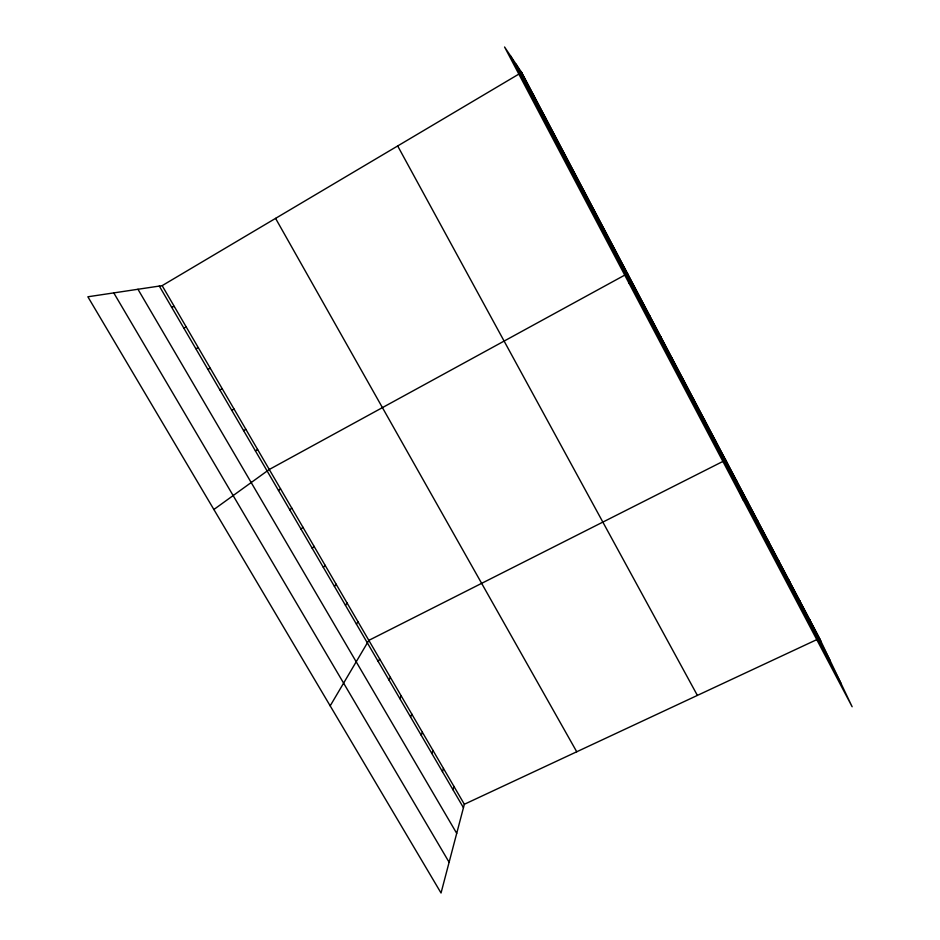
<?xml version="1.0" encoding="UTF-8"?>
<svg xmlns="http://www.w3.org/2000/svg" width="940" height="940" viewBox="0 0 940 940"><rect width="100%" height="100%" fill="white"/><g stroke="black" fill="none" stroke-linecap="round" stroke-linejoin="round"><path stroke-width="1.41" d="M162.15 285.642L464.348 804.276L441.036 893L87.867 296.782L162.15 285.642L521.63 72.451L819.516 638.354L852.134 706.751L504.569 47L521.63 72.451M452.974 789.718L453.938 786.392M442.446 771.658L443.469 768.427M431.86 753.516L432.952 750.39M421.238 735.292L422.389 732.26M410.557 716.973L411.779 714.048M399.841 698.584L401.122 695.753M389.066 680.102L390.417 677.376M378.233 661.537L379.654 658.917M330.187 705.87L368.844 640.363L723.048 461.352M356.436 624.148L357.987 621.728M345.462 605.325L347.083 603.01M334.429 586.407L336.12 584.198M323.348 567.396L325.111 565.304M312.221 548.302L314.054 546.328M301.035 529.114L302.938 527.246M289.79 509.844L291.764 508.082M278.499 490.48L280.543 488.835M213.862 509.504L269.275 469.483L627.52 273.599L629.036 283.257M255.41 450.871L257.607 449.461M243.601 430.626L245.881 429.333M231.734 410.275L234.095 409.1M464.348 804.276L819.516 638.354M219.819 389.83L222.251 388.784M207.834 369.291L210.349 368.351M195.802 348.634L198.387 347.823M183.7 327.884L186.367 327.202M171.538 307.028L174.288 306.475M545.118 117.324L545.6 117.982M533.086 94.47L533.65 95.281M113.775 292.892L449.109 862.25M137.957 289.262L456.711 833.357M159.318 286.066L463.455 807.695M275.573 218.374L576.737 751.777M397.679 145.959L697.386 695.412M520.995 71.487L820.761 640.962M516.119 64.225L830.138 660.632M510.573 55.942L840.76 682.898M809.293 618.92L810.48 621.422M799.012 599.403L800.14 601.788M788.684 579.78L789.753 582.048M778.308 560.064L779.307 562.214M767.886 540.253L768.814 542.286M757.405 520.349L758.275 522.252M746.865 500.339L747.676 502.125M736.29 480.234L737.03 481.903M725.657 460.036L743.481 500.491M714.964 439.72L715.575 441.142M704.225 419.322L704.765 420.615M693.426 398.819L693.908 399.97M682.581 378.209L682.992 379.243M671.677 357.494L672.018 358.399M660.726 336.685L660.996 337.448M649.705 315.758L649.904 316.392"/></g></svg>
